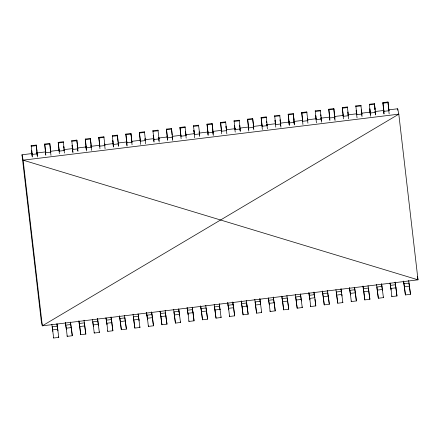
<?xml version="1.0" encoding="UTF-8"?>
<svg xmlns="http://www.w3.org/2000/svg" width="440" height="440" viewBox="0 0 440 440"><rect width="100%" height="100%" fill="white"/><g stroke="black" fill="none" stroke-linecap="round" stroke-linejoin="round"><path stroke-width="0.66" d="M32.219 154.429L31.152 145.69L36.223 145.068L37.29 153.808L32.219 154.429L31.845 152.999L32.307 156.97M45.7 154.627L44.682 144.034L49.753 143.413L50.82 152.147L45.744 152.768L45.37 151.344L45.832 155.315M58.207 142.379L63.278 141.757L63.399 142.34L58.328 142.962L58.207 142.379L59.362 153.659M72.804 149.457L71.737 140.718L76.808 140.096L77.875 148.836L72.804 149.457L72.43 148.027L72.963 152.663M86.279 149.655L85.261 139.062L90.332 138.441L91.399 147.18L86.328 147.802L85.954 146.371L86.493 151.003M98.791 137.407L103.862 136.785L103.983 137.368L98.912 137.989L98.791 137.407L99.941 148.687M113.383 144.485L112.316 135.751L117.387 135.13L118.454 143.864L113.383 144.485L113.009 143.055L113.471 147.031M126.94 145.36L125.846 134.09L130.917 133.469L131.984 142.208L126.913 142.83L126.539 141.399L127.072 146.036M139.37 132.435L144.447 131.813L144.568 132.396L139.491 133.018L139.37 132.435L140.602 144.375M152.9 130.779L157.971 130.158L158.092 130.741L153.021 131.362L152.9 130.779L153.967 139.513L159.038 138.892L157.971 130.158M167.448 139.717L166.424 129.124L171.501 128.502L172.568 137.236L167.492 137.858L167.118 136.428L167.58 140.399M179.955 127.463L185.026 126.841L185.147 127.424L180.076 128.046L179.955 127.463L181.11 138.743M193.479 125.807L198.556 125.186L198.677 125.769L193.606 126.39L193.479 125.807L194.546 134.541L199.623 133.92L198.556 125.186M208.027 134.745L207.009 124.151L212.08 123.53L213.147 132.264L208.076 132.886L207.702 131.461L208.164 135.432M220.539 122.491L225.61 121.869L225.731 122.458L220.66 123.074L220.539 122.491L221.689 133.771M234.064 120.835L239.135 120.214L239.256 120.797L234.185 121.418L234.064 120.835L235.131 129.575L240.202 128.953L239.135 120.214M248.611 129.773L247.594 119.18L252.665 118.558L253.732 127.292L248.661 127.914L248.287 126.489L248.82 131.12M261.118 117.524L266.189 116.903L266.315 117.486L261.239 118.107L261.118 117.524L262.35 129.465M274.648 115.863L279.719 115.242L279.84 115.825L274.769 116.446L274.648 115.863L275.715 124.603L280.786 123.981L279.719 115.242M289.195 124.806L288.173 114.208L293.243 113.586L294.311 122.326L289.24 122.947L288.866 121.517L289.327 125.488M301.702 112.552L306.774 111.931L306.895 112.514L301.824 113.135L301.702 112.552L302.929 124.493M315.227 110.897L320.304 110.275L320.425 110.858L315.348 111.48L315.227 110.897L316.294 119.63L321.365 119.009L320.304 110.275M329.775 119.834L328.757 109.236L333.828 108.614L334.895 117.354L329.824 117.975L329.45 116.545L329.907 120.516M342.282 107.58L347.358 106.959L347.479 107.542L342.408 108.163L342.282 107.58L343.437 118.861M355.812 105.925L360.882 105.303L361.004 105.886L355.933 106.508L355.812 105.925L356.879 114.659L361.95 114.037L360.882 105.303M370.403 113.003L369.336 104.269L374.413 103.648L375.48 112.382L370.403 113.003L370.029 111.573L370.568 116.21M383.961 113.878L382.866 102.608L387.937 101.987L389.004 110.726L383.933 111.347L383.559 109.918L384.021 113.889M36.344 145.651L31.273 146.273L31.152 145.69M44.682 144.034L44.803 144.617L49.874 143.996M76.929 140.679L71.858 141.301L71.737 140.718M85.261 139.062L85.382 139.645L90.459 139.024M117.513 135.713L112.437 136.334L112.316 135.751M125.846 134.09L125.967 134.673L131.038 134.052M166.424 129.124L166.551 129.707L171.622 129.085M207.009 124.151L207.13 124.735L212.201 124.113M247.594 119.18L247.715 119.763L252.786 119.141M288.173 114.208L288.293 114.791L293.37 114.169M328.757 109.236L328.878 109.819L333.949 109.197M374.534 104.231L369.463 104.852L369.336 104.269M382.866 102.608L382.987 103.191L388.058 102.57M388.817 109.857L397.678 108.768L398.805 114.153L418 279.824L42.323 325.842L41.195 320.458L22 154.787L32.225 153.532M36.998 152.95L45.865 151.861M50.639 151.278L59.499 150.194M64.273 149.606L73.134 148.522M77.908 147.939L86.092 146.933M90.866 146.35L99.726 145.266M104.5 144.683L113.361 143.594M118.135 143.011L127.001 141.922M131.769 141.339L139.953 140.338M144.727 139.755L153.588 138.666M158.362 138.083L167.228 137M171.996 136.411L180.862 135.328M185.636 134.745L194.497 133.656M199.271 133.072L208.137 131.984M212.905 131.401L221.771 130.317M226.545 129.729L235.406 128.645M240.18 128.062L248.364 127.061M253.132 126.473L261.998 125.389M266.772 124.806L275.632 123.717M280.406 123.134L289.273 122.051M294.041 121.462L302.225 120.461M307.681 119.796L315.86 118.789M321.316 118.124L329.5 117.123M334.95 116.452L343.134 115.451M348.59 114.78L356.769 113.779M361.543 113.196L370.403 112.112M375.177 111.524L384.043 110.44M58.9 149.688L59.274 151.113L64.344 150.491L63.278 141.757M99.484 144.716L99.858 146.141L104.929 145.519L103.862 136.785M140.063 139.744L140.437 141.169L145.508 140.547L144.447 131.813M180.648 134.772L181.022 136.202L186.093 135.581L185.026 126.841M221.227 129.8L221.601 131.23L226.677 130.609L225.61 121.869M261.811 124.834L262.185 126.258L267.256 125.637L266.189 116.903M302.395 119.862L302.77 121.286L307.841 120.665L306.774 111.931M342.975 114.889L343.349 116.314L348.425 115.698L347.358 106.959M57.255 326.178L52.184 326.799L53.691 338.014L58.767 337.392L56.953 323.532M65.406 322.498L65.714 325.144L70.785 324.522L71.346 327.58L72.292 335.731L67.221 336.353L67.1 335.77M78.936 320.837L79.239 323.488L84.315 322.867L85.822 334.076L80.746 334.697L78.903 321.046M97.84 321.211L92.769 321.833L94.276 333.041L99.347 332.42L97.532 318.56M106.068 318.186L106.293 320.172L111.37 319.55L111.931 322.608L112.877 330.764L107.806 331.386L107.679 330.803M119.515 315.87L119.823 318.516L124.894 317.895L126.401 329.104L121.33 329.725L119.488 316.08M138.424 316.239L133.347 316.861L134.86 328.07L139.931 327.448L138.193 314.254M146.57 312.554L146.878 315.2L151.948 314.584L152.515 317.636L153.456 325.793L148.385 326.414L148.264 325.831M160.177 311.559L160.407 313.544L165.479 312.923L166.986 324.137L161.915 324.759L160.066 311.108M179.003 311.267L173.932 311.889L175.439 323.098L180.51 322.476L178.772 309.282M187.154 307.582L187.462 310.233L192.533 309.611L193.094 312.67L194.04 320.82L188.969 321.442L188.848 320.859M200.679 305.927L200.987 308.572L206.058 307.951L207.565 319.165L202.494 319.786L200.651 306.136M219.588 306.295L214.517 306.916L216.024 318.131L221.095 317.51L219.28 303.65M227.733 302.616L228.041 305.261L233.112 304.639L233.679 307.698L234.625 315.849L229.548 316.47L229.427 315.887M241.263 300.955L241.571 303.606L246.642 302.984L248.149 314.193L243.078 314.815L241.236 301.164M260.172 301.323L255.096 301.945L256.603 313.159L261.679 312.538L259.864 298.678M268.395 298.304L268.626 300.289L273.697 299.668L274.257 302.726L275.204 310.877L270.132 311.498L270.012 310.915M281.925 296.648L282.15 298.634L287.227 298.012L288.734 309.221L283.657 309.843L281.815 296.192M300.751 296.357L295.68 296.978L297.187 308.187L302.258 307.566L300.52 294.371M308.902 292.672L309.205 295.317L314.281 294.695L314.842 297.754L315.788 305.91L310.717 306.532L310.591 305.949M322.427 291.016L322.735 293.661L327.805 293.04L329.312 304.249L324.242 304.87L322.399 291.225M341.336 291.385L336.264 292.006L337.772 303.215L342.843 302.594L341.027 288.734M349.481 287.7L349.789 290.345L354.86 289.729L355.427 292.782L356.367 300.938L351.296 301.56L351.175 300.977M363.011 286.044L363.319 288.69L368.39 288.068L369.897 299.283L364.826 299.904L362.978 286.253M381.915 286.413L376.844 287.034L378.351 298.243L383.422 297.622L381.612 283.767M390.143 283.393L390.374 285.379L395.445 284.757L396.006 287.815L396.952 295.966L391.881 296.588L391.76 296.005M403.59 281.072L403.898 283.718L408.969 283.096L410.482 294.311L405.405 294.932L403.563 281.281M52.751 329.857L57.822 329.236M65.714 325.144L66.275 328.202L71.346 327.58M79.239 323.488L79.805 326.546L84.876 325.925M93.33 324.891L98.401 324.269M106.293 320.172L106.86 323.23L111.931 322.608M119.823 318.516L120.384 321.574L125.455 320.952M133.914 319.918L138.985 319.297M146.878 315.2L147.439 318.257L152.515 317.636M160.407 313.544L160.969 316.602L166.04 315.981M174.493 314.947L179.57 314.325M187.462 310.233L188.023 313.291L193.094 312.67M200.987 308.572L201.553 311.63L206.624 311.009M215.078 309.975L220.149 309.353M228.041 305.261L228.608 308.319L233.679 307.698M241.571 303.606L242.132 306.664L247.203 306.042M255.662 305.002L260.733 304.381M268.626 300.289L269.187 303.347L274.257 302.726M282.15 298.634L282.716 301.692L287.788 301.07M296.241 300.036L301.312 299.415M309.205 295.317L309.771 298.375L314.842 297.754M322.735 293.661L323.296 296.72L328.372 296.098M336.826 295.064L341.897 294.443M349.789 290.345L350.35 293.403L355.427 292.782M363.319 288.69L363.88 291.748L368.951 291.126M377.405 290.092L382.481 289.471M390.374 285.379L390.935 288.437L396.006 287.815M403.898 283.718L404.465 286.776L409.536 286.154M388.757 109.775L389.004 110.726M375.48 112.382L375.106 110.952L375.562 114.922M361.95 114.037L361.576 112.613L362.038 116.584M356.505 113.234L356.879 114.659M348.051 114.268L348.425 115.698M334.648 116.402L334.895 117.354M321.365 119.009L320.991 117.585L321.53 122.216M315.92 118.206L316.294 119.63M307.466 119.24L307.841 120.665M293.937 120.896L294.311 122.326M280.533 123.03L280.786 123.981M275.341 123.172L275.715 124.603M266.882 124.212L267.256 125.637M253.732 127.292L253.358 125.868L253.814 129.839M234.757 128.145L235.131 129.575M226.424 129.657L226.677 130.609M213.147 132.264L212.773 130.84L213.312 135.471M199.623 133.92L199.249 132.495L199.705 136.466M194.172 133.117L194.546 134.541M185.845 134.629L186.093 135.581M172.315 136.285L172.568 137.236M159.038 138.892L158.664 137.467L159.203 142.098M153.967 139.513L153.593 138.089L154.049 142.06M145.134 139.123L145.508 140.547M131.736 141.257L131.984 142.208M118.08 142.439L118.454 143.864M104.555 144.095L104.929 145.519M91.025 145.75L91.399 147.18M77.621 147.884L77.875 148.836M63.971 149.066L64.344 150.491M50.446 150.722L50.82 152.147M37.29 153.808L36.916 152.378L37.455 157.009M388.256 106.546L388.636 108.02L387.937 101.987M374.985 109.186L374.732 108.202L374.886 109.544M370.04 110.303L369.655 108.823L370.359 114.862M361.202 109.857L361.581 111.337M356.51 111.958L356.131 110.479L357.038 117.865M347.804 112.008L348.057 112.992M320.875 115.814L320.623 114.829L320.777 116.171M315.925 116.93L315.546 115.451L316.459 122.837M293.695 118.635L293.948 119.62L293.243 113.586M280.418 121.275L280.038 119.801L280.269 121.814M275.346 121.897L274.967 120.422L275.798 127.144M266.761 122.441L266.508 121.457L266.668 122.799M239.58 125.263L239.833 126.247M234.762 126.868L234.382 125.389L235.219 132.116M226.309 127.903L225.929 126.429L226.16 128.442M212.652 129.069L212.399 128.084L212.559 129.426M194.183 131.841L193.804 130.361L194.711 137.748M185.471 131.89L185.724 132.875M153.599 136.812L153.219 135.333L153.918 141.372M131.362 138.518L131.615 139.502L130.917 133.469M113.014 141.785L112.635 140.305L113.339 146.344M77.253 145.145L77.506 146.13L76.808 140.096M72.435 146.751L72.055 145.277L72.831 151.987M63.976 147.791L63.597 146.311L63.833 148.324M50.072 147.966L50.452 149.446L49.753 143.413M31.851 151.723L31.471 150.244L32.17 156.288M417.296 276.457L418 279.824L23.122 160.166L22 154.787M410.482 294.311L408.667 280.451M396.952 295.966L395.109 282.315M383.3 297.039L383.422 297.622M378.351 298.243L376.536 284.389M369.897 299.283L368.517 289.658M356.367 300.938L354.525 287.287M342.722 302.011L342.843 302.594M337.772 303.215L335.923 289.564M329.312 304.249L328.493 297.632M315.788 305.91L314.969 299.293M302.137 306.983L302.258 307.566M297.187 308.187L295.372 294.327M288.734 309.221L287.991 303.276M275.204 310.877L274.384 304.266M261.553 311.955L261.679 312.538M256.603 313.159L254.793 299.299M248.149 314.193L246.306 300.542M234.625 315.849L233.877 309.903M220.974 316.927L221.095 317.51M216.024 318.131L214.176 304.48M207.565 319.165L206.745 312.548M194.04 320.82L192.198 307.17M180.389 321.893L180.51 322.476M175.439 323.098L173.624 309.243M166.986 324.137L165.605 314.512M153.456 325.793L151.613 312.142M139.81 326.865L139.931 327.448M134.86 328.07L133.045 314.209M126.401 329.104L125.136 320.084M112.877 330.764L111.496 321.139M99.226 331.837L99.347 332.42M94.155 332.459L94.276 333.041M85.822 334.076L84.007 320.216M72.292 335.731L71.027 326.711M58.641 336.809L58.767 337.392M53.57 337.43L53.691 338.014M391.061 289.971L390.033 282.937M382.157 288.602L382.492 290.406M350.477 294.943L349.454 287.909M341.688 294.173L342.023 295.977M328.048 295.229L328.383 297.033M314.408 296.285L314.633 297.49M309.892 299.915L308.869 292.881M301.439 300.949L300.416 293.915M287.579 300.8L287.909 302.605M273.939 301.857L274.274 303.661M269.313 304.882L268.29 297.853M260.524 304.117L259.831 298.887M233.47 307.428L233.799 309.232M228.729 309.854L227.706 302.819M219.83 308.484L220.049 309.689M206.41 310.745L205.755 305.305M188.144 314.826L187.121 307.791M179.245 313.456L179.691 315.86M147.565 319.798L146.542 312.763M139.112 320.832L138.083 313.797M106.981 324.77L105.958 317.735M98.527 325.804L97.504 318.769M93.456 326.425L92.433 319.391M66.402 329.736L65.379 322.707M57.387 327.767L57.943 330.776M52.872 331.397L51.849 324.363M397.678 108.768L397.837 110.132M388.333 107.217L388.493 108.559M388.707 109.962L389.169 113.933M404.465 286.776L405.405 294.932M382.987 103.191L383.933 111.347M395.137 282.106L395.445 284.757M374.413 103.648L375.034 109.01M375.117 111.557L375.43 114.241M390.935 288.437L391.881 296.588M381.579 283.976L382.047 288.002M361.438 111.87L361.823 115.225M368.055 285.632L368.44 288.986M347.831 112.855L348.584 118.899M363.88 291.748L364.826 299.904M342.408 108.163L343.349 116.314M354.629 287.743L354.86 289.729M333.828 108.614L334.384 115.187M334.598 116.589L335.06 120.56M334.615 117.2L334.846 119.213M350.35 293.403L351.296 301.56M328.878 109.819L329.824 117.975M340.995 288.943L341.462 292.969M321.007 118.184L321.321 120.868M327.498 290.395L327.938 294.63M307.324 118.498L307.929 123.211M323.296 296.72L324.242 304.87M301.824 113.135L302.77 121.286M313.973 292.05L314.281 294.695M313.94 292.259L314.331 295.614M294.091 122.221L294.399 124.867M293.722 119.482L294.267 124.184M309.771 298.375L310.717 306.532M288.293 114.791L289.24 122.947M280.489 123.217L280.946 127.188M280.506 123.827L280.737 125.84M286.918 295.367L287.353 299.602M266.822 124.141L267.421 128.843M282.716 301.692L283.657 309.843M261.239 118.107L262.185 126.258M273.389 297.022L273.697 299.668M252.665 118.558L253.363 124.592M273.438 297.902L273.829 301.257M253.215 125.125L253.605 128.48M269.187 303.347L270.132 311.498M247.715 119.763L248.661 127.914M239.982 128.849L240.29 131.494M239.613 126.11L239.767 127.457M239.921 128.799L240.157 130.812M226.38 129.844L226.837 133.815M242.132 306.664L243.078 314.815M220.66 123.074L221.601 131.23M232.81 301.994L233.112 304.639M212.08 123.53L212.779 129.564M232.777 302.198L233.244 306.229M212.713 130.768L213.103 134.123M228.608 308.319L229.548 316.47M207.13 124.735L208.076 132.886M219.329 304.53L219.714 307.885M199.106 131.753L199.496 135.108M185.422 132.072L185.658 134.085M185.873 135.476L186.181 138.121M201.553 311.63L202.494 319.786M180.076 128.046L181.022 136.202M192.302 307.626L192.533 309.611M171.501 128.502L172.051 135.069M172.266 136.472L172.728 140.442M172.282 137.082L172.519 139.095M188.023 313.291L188.969 321.442M166.551 129.707L167.492 137.858M178.668 308.831L179.135 312.857M158.604 137.395L158.989 140.751M165.171 310.277L165.528 313.841M144.996 138.38L145.673 143.754M160.969 316.602L161.915 324.759M139.491 133.018L140.437 141.169M151.641 311.933L151.948 314.584M131.312 138.699L131.549 140.712M131.763 142.104L132.072 144.749M147.439 318.257L148.385 326.414M125.967 134.673L126.913 142.83M117.387 135.13L117.942 141.697M118.157 143.099L118.542 146.41M118.173 143.71L118.41 145.722M124.559 315.458L125.026 319.484M104.495 144.023L105.089 148.726M120.384 321.574L121.33 329.725M98.912 137.989L99.858 146.141M111.062 316.905L111.37 319.55M90.332 138.441L91.036 144.474M111.106 317.784L111.419 320.469M90.888 145.007L91.564 150.381M106.86 323.23L107.806 331.386M85.382 139.645L86.328 147.802M77.654 148.731L77.957 151.377M77.204 145.327L77.434 147.34M77.671 149.353L77.825 150.695M63.987 149.666L64.433 153.038M79.805 326.546L80.746 334.697M58.328 142.962L59.274 151.113M70.554 322.536L70.785 324.522M70.45 322.086L70.917 326.111M50.38 150.651L50.98 155.353M66.275 328.202L67.221 336.353M44.803 144.617L45.744 152.768M36.223 145.068L36.922 151.102M56.997 324.412L57.31 327.096M36.779 151.635L37.246 155.666M398.805 114.153L42.323 325.842L23.122 160.166L398.805 114.153"/></g></svg>
